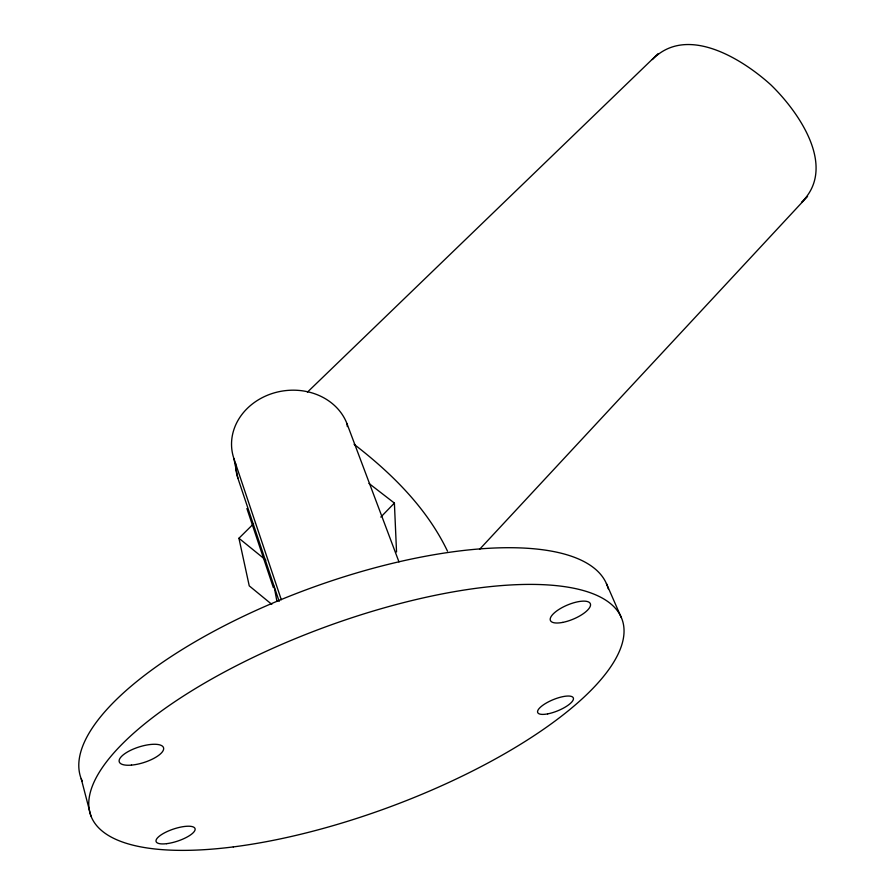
<?xml version="1.0" encoding="UTF-8"?>
<svg xmlns="http://www.w3.org/2000/svg" width="895" height="895" viewBox="0 0 895 895"><rect width="100%" height="100%" fill="white"/><g stroke="black" fill="none" stroke-linecap="round" stroke-linejoin="round"><path stroke-width="1.34" d="M801.528 202.292C837.541 167.231 798.754 111.886 770.897 84.891C742.134 58.79 686.655 24.254 652.377 59.573M479.519 549.407L807.57 196.43M380.811 517.075L394.393 503.079L368.986 483.445M271.8 604.371L249.246 585.867L238.931 538.264L253.621 523.709M307.444 392.133L658.205 53.555M354.096 444.312C391.618 473.254 426.825 507.946 447.489 551.152M238.931 538.264L265.871 560.102M606.418 583.551L621.331 617.651M279.162 601.384L237.902 478.232L233.875 458.486A59.394 51.63 -8.6 0 1 273.367 393.14A59.394 51.63 -8.6 0 1 347.103 423.984L398.969 561.892M233.875 458.486L281.298 599.728M246.897 508.55L273.344 587.556M81.221 778.762L90.91 815.983M274.083 586.225L276.924 601.339M347.103 423.984L347.327 426.557M394.393 503.079L396.541 551.969M237.902 478.232A58.209 50.925 -8.9 0 1 235.598 463.532M82.273 781.268A280.18 99.625 -20.1 0 1 310.375 588.228A280.18 99.625 -20.1 0 1 608.231 588.798M131.475 765.113A23.225 8.144 -17.7 0 0 163.617 748.075A23.225 8.144 -17.7 0 0 129.081 751.084A23.225 8.144 -17.7 0 0 131.475 765.113M166.604 843.672A20.518 6.366 -18.4 0 0 195.121 828.927A20.518 6.366 -18.4 0 0 165.004 832.596A20.518 6.366 -18.4 0 0 166.604 843.672M547.684 713.874A19.242 6.019 -22.3 0 0 573.415 698.234A19.242 6.019 -22.3 0 0 545.458 703.526A19.242 6.019 -22.3 0 0 547.684 713.874M562.698 622.405A21.659 7.63 -22.8 0 0 590.364 603.767A21.659 7.63 -22.8 0 0 558.021 610.043A21.659 7.63 -22.8 0 0 562.698 622.405M233.315 846.905A283.167 95.575 -20.3 0 0 623.781 626.623A283.167 95.575 -20.3 0 0 212.048 678.824A283.167 95.575 -20.3 0 0 233.315 846.905"/></g></svg>
